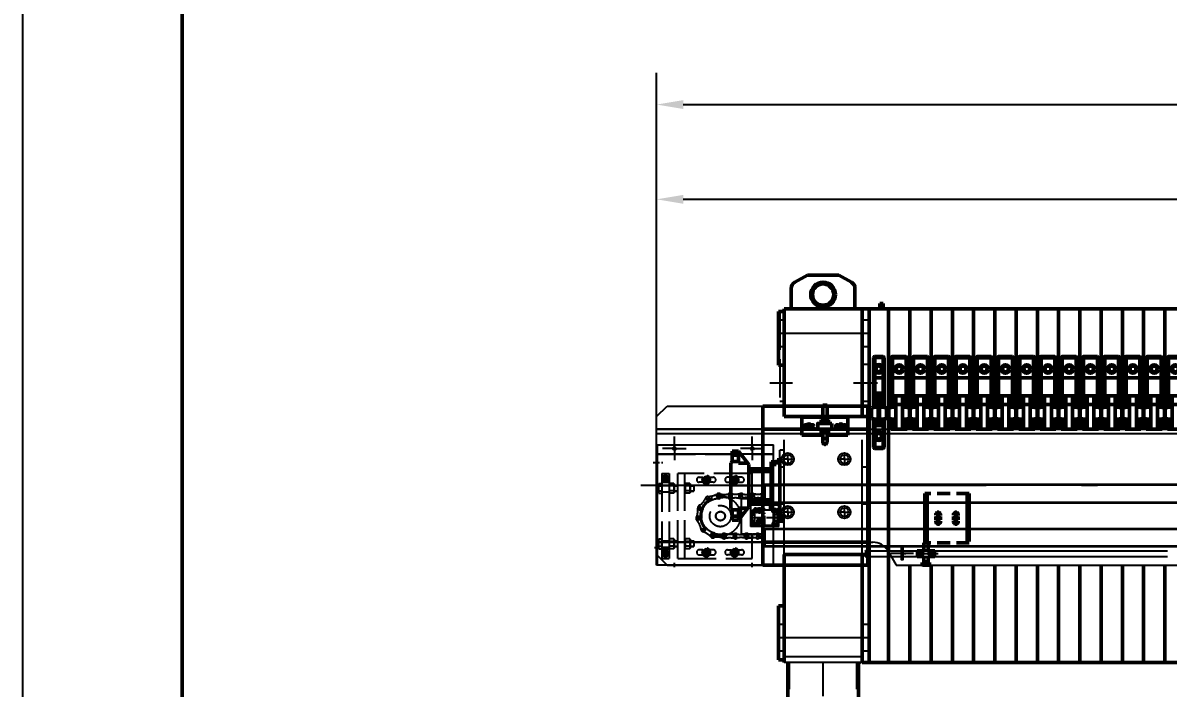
# Model space of a CAD drawing. Header units: millimetres. Extents: x -1204 to 13934, y -5982 to 4710.
# Drawn here: x -1204 to 2029, y 703 to 2582 of the extents above; entities that cross this region are included whole.
import ezdxf

# ---------------------------------------------------------------- set-up
doc = ezdxf.new("R2010")
doc.units = ezdxf.units.MM
doc.header["$LTSCALE"] = 18
for name, pattern in [('ACISOTGL', [3, 2, -1]), ('AM_ISO02W050', [7.5, 6, -1.5]), ('AM_ISO02W050x2', [3.75, 3, -0.75]), ('AM_ISO08W050', [13, 9.75, -1.5, 0.25, -1.5]), ('AM_ISO08W050x2', [7.625, 6, -0.75, 0.125, -0.75]), ('AM_ISO09W050', [8.5, 6, -0.75, 0.125, -0.75, 0.125, -0.75]), ('CENTER2', [11.25, 7.5, -1.5, 0.75, -1.5]), ('GEN4A', [16.25, 9.75, -1.5, 1, -1.5, 1, -1.5]), ('GEN7', [15, 10, -2.5, 0, -2.5]), ('GEN7A', [7.5, 5, -1.25, 0, -1.25]), ('HIDDEN', [9.525, 6.35, -3.175])]:
    doc.linetypes.add(name, pattern=pattern)
for name, color, linetype in [('0N', 7, 'Continuous'), ('3A', 6, 'GEN4A'), ('7', 4, 'GEN7'), ('7A', 4, 'GEN7A'), ('7AN', 4, 'GEN7A'), ('TILE1', 5, 'Continuous'), ('XY_THICK', 7, 'Continuous')]:
    doc.layers.add(name, color=color, linetype=linetype)
for name, color, linetype, lineweight in [('AM_0', 7, 'Continuous', 50), ('AM_0N', 7, 'Continuous', 50), ('AM_3', 6, 'AM_ISO02W050', 25), ('AM_3N', 6, 'AM_ISO02W050', 25), ('AM_4', 3, 'Continuous', 25), ('AM_4N', 3, 'Continuous', 25), ('AM_5', 3, 'Continuous', 25), ('AM_7', 4, 'AM_ISO08W050', 25)]:
    doc.layers.add(name, color=color, linetype=linetype, lineweight=lineweight)
doc.layers.add('AM_INV', color=253, linetype='Continuous', lineweight=0, plot=False)
doc.styles.get("Standard").update_dxf_attribs({"font": 'ISOCP.SHX', "bigfont": 'GBCBIG.SHX'})
doc.dimstyles.new('AM_GB$0', dxfattribs={"dimtxt": 3.5, "dimasz": 2.5, "dimexe": 3, "dimexo": 0, "dimgap": 1.5, "dimtad": 1, "dimdsep": 46, "dimtxsty": 'Standard', "dimcen": 0, "dimclrd": 256, "dimclre": 256, "dimclrt": 2, "dimadec": 0, "dimazin": 2, "dimtp": 0.1, "dimtm": 0.1, "dimtfac": 0.71, "dimtmove": 0, "dimatfit": 3, "dimfxl": 1, "dimlwd": -1, "dimlwe": -1, "dimarcsym": 1})

# ---------------------------------------------------------------- blocks, each defined once
blk = doc.blocks.new('A$C7ABE0875')
at = {"layer": 'AM_0'}
for p, q in [((2.3, 660), (2.3, 1000)), ((62.3, 1000), (2.3, 1000)), ((62.3, 1000), (62.3, 660)), ((9.8, 861.5), (9.8, 720.5)), ((12.8, 864.5), (51.8, 864.5)), ((12.8, 858.5), (12.8, 720.9)), ((15.8, 861.5), (48.8, 861.5)), ((51.8, 858.5), (51.8, 720.9)), ((54.8, 861.5), (54.8, 720.5)), ((15.8, 804.5), (48.8, 804.5)), ((12.8, 753.8), (51.8, 753.8)), ((14.8, 721.2), (14.8, 753.8)), ((19.8, 753.8), (19.8, 722)), ((22.8, 753.8), (22.8, 659.5)), ((41.8, 753.8), (41.8, 659.5)), ((44.8, 753.8), (44.8, 722)), ((49.8, 721.2), (49.8, 753.8)), ((3.3, 719.5), (22.8, 722.5)), ((3.3, 689.5), (3.3, 719.5)), ((22.8, 729.5), (41.8, 729.5)), ((61.3, 719.5), (41.8, 722.5)), ((61.3, 689.5), (61.3, 719.5)), ((3.3, 689.5), (22.8, 686.5)), ((9.8, 688.5), (9.8, 659.5)), ((12.8, 688.1), (12.8, 659.5)), ((14.8, 662.5), (14.8, 687.8)), ((19.8, 687), (19.8, 659.5)), ((61.3, 689.5), (41.8, 686.5)), ((44.8, 687), (44.8, 659.5)), ((49.8, 662.5), (49.8, 687.8)), ((51.8, 688.1), (51.8, 659.5)), ((54.8, 688.5), (54.8, 659.5)), ((54.8, 659.5), (9.8, 659.5)), ((2.3, 0), (2.3, 275)), ((62.3, 275), (62.3, 0)), ((62.3, 0), (2.3, 0))]:
    blk.add_line(p, q, dxfattribs=at)
for radius in [12, 8.25]:
    blk.add_circle((32.3, 829.5), radius, dxfattribs=at)
for centre, start, end in [((12.8, 861.5), 90, 180), ((15.8, 858.5), 90, 180), ((48.8, 858.5), 0, 90), ((51.8, 861.5), 0, 90), ((15.8, 801.5), 90, 180), ((48.8, 801.5), 0, 90), ((17.8, 662.5), 180, 270), ((46.8, 662.5), 270, 0)]:
    blk.add_arc(centre, 3, start, end, dxfattribs=at)
for p in [(12.8, 864.5), (20.3, 829.5)]:
    blk.add_point(p, dxfattribs=at)
blk = doc.blocks.new('A$C0727453F')
at = {"layer": 'AM_0'}
for p, q in [((37.8, 1015), (28.3, 1015)), ((28.3, 1015), (28.3, 1000)), ((37.8, 1000), (37.8, 1015)), ((68, 1000), (13, 1000)), ((13, 1000), (13, 0)), ((28.3, 1000), (37.8, 1000)), ((68, 1000), (68, 0)), ((25.3, 862), (25.3, 721)), ((28.3, 865), (52.3, 865)), ((28.3, 859), (28.3, 721.4)), ((31.3, 862), (49.3, 862)), ((52.3, 859), (52.3, 721.4)), ((55.3, 862), (55.3, 721)), ((31.3, 805), (49.3, 805)), ((28.3, 761.4), (52.3, 761.4)), ((30.3, 721.7), (30.3, 761.4)), ((35.3, 761.4), (35.3, 722.5)), ((38.3, 761.4), (38.3, 670)), ((42.3, 761.4), (42.3, 670)), ((45.3, 761.4), (45.3, 722.5)), ((50.3, 721.7), (50.3, 761.4)), ((18.8, 720), (38.3, 723)), ((18.8, 690), (18.8, 720)), ((38.3, 730), (42.3, 730)), ((61.8, 720), (42.3, 723)), ((61.8, 690), (61.8, 720)), ((18.8, 690), (38.3, 687)), ((25.3, 689), (25.3, 608)), ((28.3, 688.6), (28.3, 611)), ((30.3, 673), (30.3, 688.3)), ((35.3, 687.5), (35.3, 670)), ((61.8, 690), (42.3, 687)), ((45.3, 687.5), (45.3, 670)), ((50.3, 673), (50.3, 688.3)), ((52.3, 688.6), (52.3, 611)), ((55.3, 689), (55.3, 608)), ((47.3, 670), (33.3, 670)), ((28.3, 605), (52.3, 605)), ((31.3, 608), (49.3, 608)), ((68, 0), (13, 0))]:
    blk.add_line(p, q, dxfattribs=at)
for centre, radius in [((40.5, 830), 12), ((40.5, 830), 8.25), ((40.5, 640), 12), ((40.5, 640), 8.25)]:
    blk.add_circle(centre, radius, dxfattribs=at)
for centre, start, end in [((28.3, 862), 90, 180), ((31.3, 859), 90, 180), ((49.3, 859), 0, 90), ((52.3, 862), 0, 90), ((31.3, 802), 90, 180), ((49.3, 802), 0, 90), ((33.3, 673), 180, 270), ((47.3, 673), 270, 0), ((28.3, 608), 180, 270), ((31.3, 611), 180, 270), ((49.3, 611), 270, 0), ((52.3, 608), 270, 0)]:
    blk.add_arc(centre, 3, start, end, dxfattribs=at)
blk = doc.blocks.new('A$C2FFB3D3B')
at = {"layer": '0N'}
for p, q in [((2.3, 5.1), (4.4, 5.1)), ((2.3, 5.1), (2.3, 4.4)), ((2.3, 4.4), (4.4, 4.4)), ((4.4, 7.2), (4.4, 5.1)), ((5.1, 7.2), (4.4, 7.2)), ((4.4, 4.4), (4.4, 2.3)), ((5.1, 2.3), (4.4, 2.3)), ((5.1, 7.2), (5.1, 5.1)), ((5.1, 5.1), (7.2, 5.1)), ((5.1, 4.4), (5.1, 2.3)), ((5.1, 4.4), (7.2, 4.4)), ((7.2, 5.1), (7.2, 4.4))]:
    blk.add_line(p, q, dxfattribs=at)
blk.add_circle((4.7, 4.7), 4.75, dxfattribs=at)
at = {"layer": '7AN'}
for p, q in [((0, 4.7), (9.5, 4.7)), ((4.7, 0), (4.7, 9.5))]:
    blk.add_line(p, q, dxfattribs=at)
blk = doc.blocks.new('A$C582B6E73')
at = {"color": 0}
blk.add_circle((2.2, 2.2), 2.25, dxfattribs=at)
at = {"layer": '7A'}
for p, q in [((0, 2.2), (4.5, 2.2)), ((2.2, 4.5), (2.2, 0.3)), ((2.2, 4.5), (2.2, 0))]:
    blk.add_line(p, q, dxfattribs=at)
blk = doc.blocks.new('A$C749A6B06')
for p, q in [((15, 22), (15, 41)), ((84, 44), (18, 44)), ((23, 0), (23, 44)), ((23, 22), (23, 41)), ((79, 0), (79, 44)), ((87, 3), (87, 41)), ((15, 28), (6, 28)), ((15, 16), (6, 16)), ((23, 31), (15, 31)), ((15, 3), (15, 22)), ((23, 13), (15, 13)), ((87, 32), (79, 32)), ((87, 12), (79, 12)), ((84, 0), (18, 0))]:
    blk.add_line(p, q)
at = {"color": 3, "linetype": 'CENTER2', "ltscale": 0.2}
for p, q in [((51, 0), (51, 44)), ((87, 22), (0, 22)), ((87, 29.5), (79, 29.5)), ((87, 14.5), (79, 14.5))]:
    blk.add_line(p, q, dxfattribs=at)
for centre, radius, start, end in [((18, 41), 3, 90, 180), ((84, 41), 3, 0, 90), ((6, 22), 6, 90, 270), ((18, 3), 3, 180, 270), ((84, 3), 3, 270, 0)]:
    blk.add_arc(centre, radius, start, end)
at = {"layer": '7A'}
for p, q in [((16.3, 39.5), (20.8, 39.5)), ((85.7, 39.5), (81.3, 39.5))]:
    blk.add_line(p, q, dxfattribs=at)
at = {"color": 0}
blk.add_blockref('A$C582B6E73', (16.3, 37.2), dxfattribs=at)
at = {"yscale": 0.6299999999973807, "zscale": 0.63}
for p, xscale in [((30.5, 36.5), -0.6300000000046566), ((71.5, 36.5), 0.6300000000046566)]:
    blk.add_blockref('A$C2FFB3D3B', p, dxfattribs=dict(at, xscale=xscale))
at = {"color": 0, "xscale": -1}
blk.add_blockref('A$C582B6E73', (85.7, 37.2), dxfattribs=at)
at = {"color": 0, "xscale": -1, "rotation": 180}
blk.add_blockref('A$C582B6E73', (16.3, 6.8), dxfattribs=at)
at = {"yscale": 0.6299999999973807, "zscale": 0.63, "rotation": 180}
for p, xscale in [((30.5, 7.5), 0.6300000000046566), ((71.5, 7.5), -0.6300000000046566)]:
    blk.add_blockref('A$C2FFB3D3B', p, dxfattribs=dict(at, xscale=xscale))
at = {"color": 0, "rotation": 180}
blk.add_blockref('A$C582B6E73', (85.7, 6.8), dxfattribs=at)
blk = doc.blocks.new('A$C4FF31040')
for p, q in [((59, 115.1), (71, 115.1)), ((0, 81), (59, 81)), ((0, 31), (0, 81)), ((71, 81), (130, 81)), ((130, 81), (130, 31)), ((59, 31), (0, 31)), ((59, 21.1), (71, 21.1)), ((130, 31), (71, 31))]:
    blk.add_line(p, q)
at = {"color": 6, "linetype": 'AM_ISO09W050', "lineweight": 18}
blk.add_line((65, 0), (65.9, 0), dxfattribs=at)
blk.add_lwpolyline([(85, 64), (85, 48), (45, 48), (45, 64)], close=True)
for centre in [(10, 56), (20, 56), (30, 56), (100, 56), (110, 56), (120, 56)]:
    blk.add_circle(centre, 4.5)
blk.add_arc((65, 11.1), 6, 180, 0)
at = {"layer": 'AM_0'}
for p, q in [((59, 74.8), (59, 115.1)), ((71, 115.1), (71, 74.8)), ((59, 11.1), (59, 37.2)), ((71, 37.2), (71, 11.1))]:
    blk.add_line(p, q, dxfattribs=at)
at = {"layer": 'AM_0N'}
for p, q in [((54.6, 74), (56, 74.8)), ((54.6, 64.8), (54.6, 74)), ((54.6, 64.8), (56, 64)), ((56, 74.8), (74, 74.8)), ((59.8, 64.8), (59.8, 74)), ((70.2, 64.8), (70.2, 74)), ((75.4, 74), (74, 74.8)), ((75.4, 64.8), (74, 64)), ((75.4, 64.8), (75.4, 74)), ((13.5, 59.8), (20, 63.5)), ((13.5, 52.2), (13.5, 59.8)), ((20, 48.5), (13.5, 52.2)), ((20, 63.5), (26.5, 59.8)), ((26.5, 52.2), (20, 48.5)), ((26.5, 59.8), (26.5, 52.2)), ((54.6, 47.2), (56, 48)), ((54.6, 47.2), (54.6, 38)), ((54.6, 38), (56, 37.2)), ((56, 64), (74, 64)), ((56, 48), (74, 48)), ((56, 37.2), (74, 37.2)), ((59.8, 47.2), (59.8, 38)), ((70.2, 47.2), (70.2, 38)), ((75.4, 47.2), (74, 48)), ((75.4, 38), (74, 37.2)), ((75.4, 47.2), (75.4, 38)), ((110, 63.5), (103.5, 59.8)), ((103.5, 59.8), (103.5, 52.2)), ((103.5, 52.2), (110, 48.5)), ((116.5, 59.8), (110, 63.5)), ((110, 48.5), (116.5, 52.2)), ((116.5, 52.2), (116.5, 59.8))]:
    blk.add_line(p, q, dxfattribs=at)
for centre in [(20, 56), (110, 56)]:
    blk.add_circle(centre, 6.5, dxfattribs=at)
for centre, radius, start, end in [((57.2, 70.2), 4.6, 55.5615, 115.5615), ((57.2, 68.6), 4.6, 244.4385, 304.4385), ((65, 57.6), 17.2, 72.383, 107.617), ((65, 81.2), 17.2, 252.383, 287.617), ((72.8, 70.2), 4.6, 64.4385, 124.4385), ((72.8, 68.6), 4.6, 235.5615, 295.5615), ((57.2, 43.4), 4.6, 55.5615, 115.5615), ((57.2, 41.8), 4.6, 244.4385, 304.4385), ((65, 30.8), 17.2, 72.383, 107.617), ((65, 54.4), 17.2, 252.383, 287.617), ((72.8, 43.4), 4.6, 64.4385, 124.4385), ((72.8, 41.8), 4.6, 235.5615, 295.5615)]:
    blk.add_arc(centre, radius, start, end, dxfattribs=at)
at = {"layer": 'AM_4'}
for p, q in [((59.9, 115.1), (59.9, 74.8)), ((70.1, 115.1), (70.1, 74.8)), ((59.9, 37.2), (59.9, 21.1)), ((70.1, 37.2), (70.1, 21.1))]:
    blk.add_line(p, q, dxfattribs=at)
blk = doc.blocks.new('A$C6C3D7834')
at = {"layer": 'AM_3'}
for p, q in [((21.3, 249.3), (21.3, 9.3)), ((21.3, 249.3), (41.3, 249.3)), ((25.5, 235.3), (28.4, 230.3)), ((28.4, 230.3), (34.2, 230.3)), ((34.2, 230.3), (37.1, 235.3)), ((41.3, 249.3), (41.3, 9.3)), ((275.8, 249.3), (66.3, 249.3)), ((66.3, 9.3), (66.3, 249.3)), ((86.3, 9.3), (86.3, 249.3)), ((126.3, 238.8), (136.5, 238.8)), ((126.3, 238.8), (136.5, 238.8)), ((156, 238.8), (166.3, 238.8)), ((216.5, 238.8), (206.3, 238.8)), ((246.3, 238.8), (236.1, 238.8)), ((276.3, 179.3), (276.3, 249.3)), ((12.4, 221.5), (11.3, 219.7)), ((11.3, 195.7), (11.3, 219.7)), ((12.4, 193.8), (11.3, 195.7)), ((12.4, 221.5), (21.3, 221.5)), ((12.4, 214.6), (21.3, 214.6)), ((12.4, 200.7), (21.3, 200.7)), ((41.3, 223.8), (21.3, 223.8)), ((21.3, 221.5), (21.3, 215.7)), ((21.3, 215.8), (41.3, 215.8)), ((21.3, 199.7), (21.3, 193.8)), ((21.3, 197.8), (41.3, 197.8)), ((42.4, 221.5), (41.3, 219.7)), ((41.3, 219.7), (41.3, 195.7)), ((42.4, 193.8), (41.3, 195.7)), ((55, 221.5), (42.4, 221.5)), ((55, 214.6), (42.4, 214.6)), ((55, 200.7), (42.4, 200.7)), ((55, 221.5), (56.1, 219.7)), ((55, 193.8), (56.1, 195.7)), ((56.1, 219.7), (56.1, 195.7)), ((56.1, 215.7), (66.3, 215.7)), ((56.1, 214.4), (66.3, 214.4)), ((56.1, 200.9), (66.3, 200.9)), ((56.1, 199.7), (66.3, 199.7)), ((87.4, 221.5), (86.3, 219.7)), ((86.3, 219.7), (86.3, 195.7)), ((87.4, 193.8), (86.3, 195.7)), ((100, 221.5), (87.4, 221.5)), ((100, 214.6), (87.4, 214.6)), ((100, 200.7), (87.4, 200.7)), ((100, 221.5), (101.1, 219.7)), ((100, 193.8), (101.1, 195.7)), ((101.1, 219.7), (101.1, 195.7)), ((101.1, 215.7), (111.4, 215.7)), ((101.1, 214.4), (111.4, 214.4)), ((101.1, 200.9), (111.4, 200.9)), ((101.1, 199.7), (111.4, 199.7)), ((111.4, 215.7), (111.4, 199.7)), ((111.4, 214.4), (111.4, 215.7)), ((111.4, 214.4), (111.4, 200.9)), ((111.4, 199.7), (111.4, 200.9)), ((136.5, 224.8), (126.3, 224.8)), ((136.5, 224.8), (126.3, 224.8)), ((166.3, 224.8), (156, 224.8)), ((206.3, 224.8), (216.6, 224.8)), ((235.9, 224.8), (246.3, 224.8)), ((12.4, 193.8), (21.3, 193.8)), ((55, 193.8), (42.4, 193.8)), ((100, 193.8), (87.4, 193.8)), ((246.3, 179.3), (276.3, 179.3)), ((246.3, 79.3), (246.3, 179.3)), ((309.8, 179.3), (311.3, 179.3)), ((12.4, 64.9), (11.3, 63)), ((12.4, 64.9), (21.3, 64.9)), ((21.3, 64.9), (21.3, 59)), ((42.4, 64.9), (41.3, 63)), ((55, 64.9), (42.4, 64.9)), ((55, 64.9), (56.1, 63)), ((87.4, 64.9), (86.3, 63)), ((100, 64.9), (87.4, 64.9)), ((100, 64.9), (101.1, 63)), ((246.3, 79.3), (276.3, 79.3)), ((276.3, 9.3), (276.3, 79.3)), ((278, 79.3), (308, 79.3)), ((11.3, 39), (11.3, 63)), ((12.4, 37.1), (11.3, 39)), ((12.4, 57.9), (21.3, 57.9)), ((12.4, 44.1), (21.3, 44.1)), ((12.4, 37.1), (21.3, 37.1)), ((21.3, 59.2), (41.3, 59.2)), ((21.3, 43), (21.3, 59)), ((21.3, 43), (21.3, 37.1)), ((21.3, 41.2), (41.3, 41.2)), ((41.3, 34.8), (21.3, 34.8)), ((41.3, 63), (41.3, 39)), ((42.4, 37.1), (41.3, 39)), ((55, 57.9), (42.4, 57.9)), ((55, 44.1), (42.4, 44.1)), ((55, 37.1), (42.4, 37.1)), ((55, 37.1), (56.1, 39)), ((56.1, 63), (56.1, 39)), ((56.1, 59), (66.3, 59)), ((56.1, 57.8), (66.3, 57.8)), ((56.1, 44.2), (66.3, 44.2)), ((56.1, 43), (66.3, 43)), ((86.3, 63), (86.3, 39)), ((86.3, 43), (86.8, 43)), ((87.4, 37.1), (86.3, 39)), ((100, 57.9), (87.4, 57.9)), ((100, 44.1), (87.4, 44.1)), ((100, 37.1), (87.4, 37.1)), ((100, 37.1), (101.1, 39)), ((100.6, 43), (111.4, 43)), ((101.1, 63), (101.1, 39)), ((101.1, 59), (111.4, 59)), ((101.1, 57.8), (111.4, 57.8)), ((101.1, 44.2), (111.4, 44.2)), ((111.4, 59), (111.4, 43)), ((111.4, 57.8), (111.4, 59)), ((111.4, 57.8), (111.4, 44.2)), ((111.4, 43), (111.4, 44.2)), ((136.5, 33.8), (126.3, 33.8)), ((136.5, 33.8), (126.3, 33.8)), ((166.3, 33.8), (156, 33.8)), ((206.3, 33.8), (216.5, 33.8)), ((236, 33.8), (246.3, 33.8)), ((236, 33.8), (246.3, 33.8)), ((21.3, 9.3), (41.3, 9.3)), ((25.5, 23.3), (28.4, 28.3)), ((28.4, 18.3), (25.5, 23.3)), ((28.4, 28.3), (34.2, 28.3)), ((34.2, 18.3), (28.4, 18.3)), ((34.2, 28.3), (37.1, 23.3)), ((37.1, 23.3), (34.2, 18.3)), ((66.3, 9.3), (276.3, 9.3)), ((126.3, 19.8), (136.5, 19.8)), ((126.3, 19.8), (136.5, 19.8)), ((156, 19.8), (166.3, 19.8)), ((216.5, 19.8), (206.3, 19.8)), ((246.3, 19.8), (236, 19.8)), ((246.3, 19.8), (236, 19.8))]:
    blk.add_line(p, q, dxfattribs=at)
at = {"layer": 'AM_3', "extrusion": (0, 0, -1)}
for centre, radius in [((-31.3, 235.3), 9), ((-31.3, 235.3), 5.77), ((-31.3, 23.3), 9), ((-31.3, 23.3), 5.77)]:
    blk.add_circle(centre, radius, dxfattribs=at)
at = {"layer": 'AM_3'}
for centre, radius in [((31.3, 235.3), 6.5), ((186.3, 129.3), 56.5), ((186.3, 129.3), 30), ((186.3, 129.3), 13.1), ((186.3, 129.3), 12.5), ((31.3, 23.3), 6.5)]:
    blk.add_circle(centre, radius, dxfattribs=at)
for centre, radius, start, end in [((126.3, 231.8), 7, 90, 270), ((166.3, 231.8), 7, 270, 90), ((206.3, 231.8), 7, 90, 270), ((246.3, 231.8), 7, 270, 90), ((17.4, 218.1), 6.12, 154.4469, 214.4469), ((34.2, 207.7), 22.9, 162.3875, 197.6125), ((17.4, 197.3), 6.12, 145.5531, 205.5531), ((47.4, 218.1), 6.13, 154.4385, 214.4385), ((64.2, 207.7), 22.9, 162.383, 197.617), ((47.4, 197.3), 6.13, 145.5615, 205.5615), ((50, 218.1), 6.13, 325.5615, 25.5615), ((33.2, 207.7), 22.9, 342.383, 17.617), ((50, 197.3), 6.13, 334.4385, 34.4385), ((92.4, 218.1), 6.13, 154.4385, 214.4385), ((109.2, 207.7), 22.9, 162.383, 197.617), ((92.4, 197.3), 6.13, 145.5615, 205.5615), ((95, 218.1), 6.13, 325.5615, 25.5615), ((78.2, 207.7), 22.9, 342.383, 17.617), ((95, 197.3), 6.13, 334.4385, 34.4385), ((96.3, 203.2), 54, 303.8735, 334.2904), ((184.5, 126.7), 54, 123.8735, 154.2904), ((149.6, 237.5), 53, 271.1097, 301.5112), ((182.5, 125.3), 53, 91.1097, 121.5112), ((197.2, 244.3), 54, 254.7915, 285.2085), ((197.2, 127.5), 54, 74.7915, 105.2085), ((228.9, 244.3), 53, 254.7993, 285.2007), ((228.9, 127.4), 53, 74.7993, 105.2007), ((260.7, 244.3), 54, 254.7915, 285.2085), ((260.7, 127.5), 54, 74.7915, 105.2085), ((292.4, 244.3), 53, 254.7993, 257.8832), ((292.4, 244.3), 53, 254.7993, 285.2007), ((292.4, 127.4), 53, 74.7993, 105.2007), ((292.4, 127.4), 53, 102.1168, 105.2007), ((324.2, 244.3), 54, 254.7915, 256.2063), ((324.2, 127.5), 54, 103.7937, 105.2085), ((69.9, 145.7), 53, 336.4691, 6.8706), ((185.5, 128.8), 53, 156.4691, 186.8706), ((78.7, 83), 54, 9.092, 39.5089), ((185.2, 131.1), 54, 189.092, 219.5089), ((183.7, 132.8), 53, 221.6098, 252.0113), ((138.5, 92.6), 7.55, 160.6554, 252.0113), ((119.8, 35), 53, 41.6098, 72.0113), ((165, 75.2), 6.51, 70.6342, 281.0512), ((176.6, 15.8), 54, 70.6342, 101.0512), ((185.1, 132.3), 54, 250.6342, 281.0512), ((196.7, 72.9), 6.51, 250.6342, 101.0512), ((212.6, 131.3), 53, 254.7993, 285.2007), ((212.6, 14.5), 53, 74.7993, 105.2007), ((244.3, 131.3), 54, 254.7915, 285.2085), ((244.3, 14.5), 54, 74.7915, 105.2085), ((276.1, 131.3), 54, 254.7915, 285.2085), ((276.1, 14.5), 54, 74.7915, 105.2085), ((276.1, 131.3), 53, 254.7993, 275.6196), ((276.1, 14.5), 53, 84.3804, 105.2007), ((307.8, 131.3), 53, 254.7993, 273.7213), ((307.8, 14.5), 53, 86.2787, 105.2007), ((17.4, 61.4), 6.12, 154.4469, 214.4469), ((34.2, 51), 22.9, 162.3875, 197.6125), ((17.4, 40.6), 6.12, 145.5531, 205.5531), ((47.4, 61.4), 6.13, 154.4385, 214.4385), ((64.2, 51), 22.9, 162.383, 197.617), ((47.4, 40.6), 6.13, 145.5615, 205.5615), ((50, 61.4), 6.13, 325.5615, 25.5615), ((33.2, 51), 22.9, 342.383, 17.617), ((50, 40.6), 6.13, 334.4385, 34.4385), ((92.4, 61.4), 6.13, 154.4385, 214.4385), ((109.2, 51), 22.9, 162.383, 197.617), ((92.4, 40.6), 6.13, 145.5615, 205.5615), ((95, 61.4), 6.13, 325.5615, 25.5615), ((78.2, 51), 22.9, 342.383, 17.617), ((95, 40.6), 6.13, 334.4385, 34.4385), ((126.3, 26.8), 7, 90, 270), ((166.3, 26.8), 7, 270, 90), ((206.3, 26.8), 7, 90, 270), ((246.3, 26.8), 7, 270, 90)]:
    blk.add_arc(centre, radius, start, end, dxfattribs=at)
at = {"layer": 'AM_3N', "linetype": 'AM_ISO02W050x2'}
for p, q in [((28.4, 240.3), (25.5, 235.3)), ((34.2, 240.3), (28.4, 240.3)), ((37.1, 235.3), (34.2, 240.3)), ((137.2, 237), (146.2, 242.2)), ((137.2, 226.6), (137.2, 237)), ((146.2, 221.4), (137.2, 226.6)), ((146.2, 242.2), (155.2, 237)), ((155.2, 226.6), (146.2, 221.4)), ((155.2, 237), (155.2, 226.6)), ((155.2, 232.3), (155.4, 232.3)), ((155.2, 231.4), (155.4, 231.4)), ((217.3, 237), (226.3, 242.2)), ((217.3, 226.6), (217.3, 237)), ((226.3, 221.4), (217.3, 226.6)), ((226.3, 242.2), (235.3, 237)), ((235.3, 226.6), (226.3, 221.4)), ((235.3, 237), (235.3, 226.6)), ((137.3, 32), (146.3, 37.2)), ((146.3, 37.2), (155.3, 32)), ((217.3, 32), (226.3, 37.2)), ((226.3, 37.2), (235.3, 32)), ((137.3, 21.6), (137.3, 32)), ((146.3, 16.4), (137.3, 21.6)), ((155.3, 21.6), (146.3, 16.4)), ((155.3, 32), (155.3, 21.6)), ((217.3, 21.6), (217.3, 32)), ((226.3, 16.4), (217.3, 21.6)), ((235.3, 21.6), (226.3, 16.4)), ((235.3, 32), (235.3, 21.6))]:
    blk.add_line(p, q, dxfattribs=at)
at = {"layer": 'AM_3N', "linetype": 'AM_ISO02W050x2', "extrusion": (0, 0, -1)}
for centre, radius in [((-146.2, 231.8), 12), ((-146.2, 231.8), 9), ((-226.3, 231.8), 12), ((-226.3, 231.8), 9), ((-146.3, 26.8), 12), ((-146.3, 26.8), 9), ((-226.3, 26.8), 12), ((-226.3, 26.8), 9)]:
    blk.add_circle(centre, radius, dxfattribs=at)
at = {"layer": 'AM_3N'}
for centre in [(150.8, 176.9), (150.8, 176.9), (181.3, 185.9), (181.3, 185.9), (213, 185.9), (244.8, 185.9), (276.5, 185.9), (308.3, 185.9), (130, 152.9), (130, 152.9), (130, 152.9), (130, 152.9), (125.4, 121.5), (125.4, 121.5), (125.4, 121.5), (125.4, 121.5), (138.5, 92.6), (138.5, 92.6), (138.5, 92.6), (138.5, 92.6), (138.5, 92.6), (138.5, 92.6), (138.5, 92.6), (138.5, 92.6), (165, 75.2), (165, 75.2), (165, 75.2), (165, 75.2), (165, 75.2), (165, 75.2), (165, 75.2), (165, 75.2), (196.7, 72.9), (196.7, 72.9), (196.7, 72.9), (196.7, 72.9), (196.7, 72.9), (196.7, 72.9), (196.7, 72.9), (196.7, 72.9), (228.5, 72.9), (260.2, 72.9), (260.2, 72.9), (292, 72.9)]:
    blk.add_circle(centre, 2.56, dxfattribs=at)
at = {"layer": 'AM_3N', "linetype": 'AM_ISO02W050x2', "extrusion": (0, 0, -1)}
for centre, start, end in [((-146.2, 231.8), 348.0313, 11.9687), ((-146.2, 231.8), 48.0313, 71.9687), ((-146.2, 231.8), 108.0313, 131.9687), ((-146.2, 231.8), 168.0313, 177.1028), ((-146.2, 231.8), 182.8972, 191.9687), ((-226.3, 231.8), 48.0313, 71.9687), ((-146.2, 231.8), 288.0313, 311.9687), ((-146.2, 231.8), 228.0313, 251.9687), ((-146.3, 26.8), 48.0313, 71.9687), ((-226.3, 26.8), 48.0313, 71.9687)]:
    blk.add_arc(centre, 9.2, start, end, dxfattribs=at)
at = {"layer": 'AM_3N'}
for centre, radius, start, end in [((150.8, 176.9), 7.55, 91.1097, 182.727), ((150.8, 176.9), 6.51, 91.102, 154.2904), ((150.8, 176.9), 6.51, 303.8735, 154.2904), ((150.8, 176.9), 7.55, 275.4369, 301.5112), ((181.3, 185.9), 6.51, 74.7915, 285.2085), ((181.3, 185.9), 7.55, 91.1097, 121.5112), ((181.3, 185.9), 6.51, 271.102, 121.5189), ((181.3, 185.9), 7.54, 46.3549, 105.2007), ((181.3, 185.9), 7.54, 271.1097, 313.6451), ((181.3, 185.9), 7.54, 271.1097, 301.5112), ((213, 185.9), 7.54, 74.7993, 133.6451), ((213, 185.9), 7.54, 226.3549, 285.2007), ((213, 185.9), 6.51, 254.7915, 105.2085), ((244.8, 185.9), 6.51, 74.7915, 285.2085), ((244.8, 185.9), 7.54, 46.3549, 105.2007), ((244.8, 185.9), 7.54, 254.7993, 313.6451), ((276.5, 185.9), 7.54, 74.7993, 133.6451), ((276.5, 185.9), 7.54, 226.3549, 285.2007), ((276.5, 185.9), 6.51, 43.1901, 105.2085), ((276.5, 185.9), 6.51, 254.7915, 105.2085), ((276.5, 185.9), 6.51, 254.7915, 316.8099), ((308.3, 185.9), 6.51, 74.7915, 285.2085), ((308.3, 185.9), 7.54, 66.5709, 105.2007), ((308.3, 185.9), 7.54, 254.7993, 293.4291), ((130, 152.9), 7.54, 156.4691, 186.8706), ((130, 152.9), 7.54, 111.7143, 170.5601), ((130, 152.9), 7.55, 107.5707, 166.4165), ((130, 152.9), 7.54, 95.4369, 154.2827), ((130, 152.9), 6.51, 123.8735, 334.2904), ((130, 152.9), 6.52, 123.8735, 137.9799), ((130, 152.9), 6.52, 287.563, 336.4614), ((130, 152.9), 7.55, 336.4691, 2.727), ((125.4, 121.5), 7.54, 156.4691, 247.9455), ((125.4, 121.5), 6.52, 9.092, 219.5089), ((125.4, 121.5), 6.52, 156.4614, 219.5089), ((125.4, 121.5), 6.52, 9.092, 154.1068), ((125.4, 121.5), 7.54, 340.6554, 6.8706), ((138.5, 92.6), 7.54, 41.6098, 67.9455), ((138.5, 92.6), 6.52, 189.092, 350.6105), ((138.5, 92.6), 6.52, 336.5041, 39.5089), ((165, 75.2), 7.54, 221.6098, 309.4878), ((165, 75.2), 7.55, 42.1976, 72.0113), ((165, 75.2), 7.55, 70.642, 72.0113), ((196.7, 72.9), 7.54, 222.1976, 285.2007), ((196.7, 72.9), 7.55, 74.7993, 129.4878), ((228.5, 72.9), 6.51, 74.7915, 285.2085), ((228.5, 72.9), 7.54, 46.3549, 105.2007), ((228.5, 72.9), 7.54, 254.7993, 313.6451), ((260.2, 72.9), 6.51, 74.7915, 285.2085), ((260.2, 72.9), 7.54, 74.7993, 133.6451), ((260.2, 72.9), 7.54, 226.3549, 285.2007), ((260.2, 72.9), 7.54, 46.3549, 105.2007), ((260.2, 72.9), 7.54, 254.7993, 313.6451), ((260.2, 72.9), 6.51, 254.7915, 105.2085), ((292, 72.9), 7.54, 74.7993, 133.6451), ((292, 72.9), 7.54, 226.3549, 285.2007), ((292, 72.9), 6.51, 254.7915, 105.2085)]:
    blk.add_arc(centre, radius, start, end, dxfattribs=at)
blk = doc.blocks.new('A1')
blk.add_lwpolyline([(35, 13), (35, 587), (841, 587), (841, 13)], close=True)
at = {"layer": 'TILE1'}
blk.add_line((10, 3), (10, 597), dxfattribs=at)
blk = doc.blocks.new('*D106')
at = {"layer": 'AM_5', "transparency": 16777216}
for p, q in [((585.2, 1469.7), (585.2, 2173.7)), ((6343.2, 1433.2), (6343.2, 2173.7)), ((660.2, 2083.7), (6268.2, 2083.7))]:
    blk.add_line(p, q, dxfattribs=at)
for points in [[(660.2, 2096.2), (660.2, 2071.2), (585.2, 2083.7)], [(6268.2, 2096.2), (6268.2, 2071.2), (6343.2, 2083.7)]]:
    blk.add_solid(points, dxfattribs=at)
at = {"layer": 'Defpoints', "color": 0, "transparency": 16777216}
for p in [(6343.2, 2083.7), (585.2, 1469.7), (6343.2, 1433.2)]:
    blk.add_point(p, dxfattribs=at)
at = {"layer": 'AM_5', "color": 2, "transparency": 16777216, "insert": (3127.9, 2181.2), "char_height": 105, "attachment_point": 5}
blk.add_mtext('5758', dxfattribs=at)
blk = doc.blocks.new('*D107')
at = {"layer": 'AM_5', "transparency": 16777216}
for p, q in [((585.2, 1469.7), (585.2, 2441.4)), ((7685.2, 1414.7), (7685.2, 2441.4)), ((660.2, 2351.4), (7610.2, 2351.4))]:
    blk.add_line(p, q, dxfattribs=at)
for points in [[(660.2, 2363.9), (660.2, 2338.9), (585.2, 2351.4)], [(7610.2, 2363.9), (7610.2, 2338.9), (7685.2, 2351.4)]]:
    blk.add_solid(points, dxfattribs=at)
at = {"layer": 'Defpoints', "color": 0, "transparency": 16777216}
for p in [(7685.2, 2351.4), (585.2, 1469.7), (7685.2, 1414.7)]:
    blk.add_point(p, dxfattribs=at)
at = {"layer": 'AM_5', "color": 2, "transparency": 16777216, "insert": (3770.9, 2454.1), "char_height": 105, "attachment_point": 5}
blk.add_mtext('(7100)', dxfattribs=at)
blk = doc.blocks.new('A$C745A5E8B4Z0LFX2')
for p, q in [((301.5, 345.4), (-26.5, 345.4)), ((-26.5, 15.4), (-26.5, 345.4)), ((301.5, 5.4), (301.5, 345.4)), ((301.5, 320.4), (-26.5, 320.4)), ((303.5, 320.4), (-26.5, 320.4)), ((-26.5, 5.4), (-26.5, 320.4)), ((303.5, 5.4), (303.5, 320.4)), ((-26.5, 5.4), (303.5, 5.4))]:
    blk.add_line(p, q)
at = {"layer": 'AM_3'}
for p, q in [((301.5, 318.9), (-26.5, 318.9)), ((301.5, 6.9), (-26.5, 6.9)), ((28.5, 5.4), (28.5, 6.9)), ((38.5, 5.4), (38.5, 6.9)), ((248.5, 5.4), (248.5, 6.9)), ((258.5, 5.4), (258.5, 6.9))]:
    blk.add_line(p, q, dxfattribs=at)
at = {"layer": 'AM_7', "linetype": 'AM_ISO08W050x2'}
for p, q in [((33.5, 335.4), (33.5, 368.9)), ((253.5, 335.4), (253.5, 368.9)), ((33.5, 335.4), (0, 335.4)), ((33.5, 335.4), (67, 335.4)), ((33.5, 335.4), (33.5, 301.9)), ((253.5, 335.4), (220, 335.4)), ((253.5, 335.4), (287, 335.4)), ((253.5, 335.4), (253.5, 301.9))]:
    blk.add_line(p, q, dxfattribs=at)
at = {"layer": 'AM_7', "ltscale": 0.1}
for p, q in [((313.3, 295.4), (286, 295.4)), ((310, 55.4), (295.8, 55.4)), ((33.5, 0), (33.5, 12.3)), ((253.5, 0), (253.5, 12.3))]:
    blk.add_line(p, q, dxfattribs=at)
at = {"layer": 'AM_INV'}
for centre in [(33.5, 335.4), (253.5, 335.4)]:
    blk.add_circle(centre, 3.5, dxfattribs=at)
blk = doc.blocks.new('A$C2C946D4C')
for p, q in [((30.9, 178.1), (24.9, 178.1)), ((24.9, 178.1), (24.9, 105.1)), ((30.9, 178.1), (30.9, 105.1)), ((149.9, 178.1), (143.9, 178.1)), ((143.9, 178.1), (143.9, 105.1)), ((149.9, 105.1), (149.9, 178.1)), ((30.9, 105.1), (24.9, 105.1)), ((149.9, 105.1), (143.9, 105.1))]:
    blk.add_line(p, q)
at = {"color": 4, "linetype": 'AM_ISO08W050'}
for p, q in [((50.9, 135.1), (73.5, 135.1)), ((100.9, 135.1), (123.5, 135.1))]:
    blk.add_line(p, q, dxfattribs=at)
at = {"lineweight": 35}
for p, q in [((2.9, 45.1), (52.9, 45.1)), ((2.9, 25.1), (2.9, 45.1)), ((52.9, 45.1), (52.9, 25.1)), ((52.9, 25.1), (2.9, 25.1))]:
    blk.add_line(p, q, dxfattribs=at)
for centre, radius in [((12.9, 35.1), 7.5), ((12.9, 35.1), 4.5), ((42.9, 35.1), 7.5), ((42.9, 35.1), 4.5)]:
    blk.add_circle(centre, radius, dxfattribs=at)
for centre, start, end in [((62.4, 145.1), 0, 180), ((112.4, 145.1), 0, 180), ((62.4, 125.1), 180, 0), ((112.4, 125.1), 180, 0)]:
    blk.add_arc(centre, 6.5, start, end)
at = {"layer": 'AM_0', "color": 6, "linetype": 'ACISOTGL'}
for p, q in [((149.9, 205.1), (24.9, 205.1)), ((24.9, 205.1), (24.9, 178.1)), ((30.9, 178.1), (30.9, 205.1)), ((143.9, 205.1), (143.9, 178.1)), ((149.9, 178.1), (149.9, 205.1)), ((24.9, 65.1), (24.9, 105.1)), ((30.9, 105.1), (30.9, 65.1)), ((143.9, 105.1), (143.9, 65.1)), ((149.9, 105.1), (149.9, 65.1)), ((149.9, 65.1), (24.9, 65.1))]:
    blk.add_line(p, q, dxfattribs=at)
at = {"layer": 'AM_0', "color": 6, "linetype": 'AM_ISO02W050'}
for p, q in [((21.9, 65.1), (33.9, 65.1)), ((21.9, 55.1), (21.9, 65.1)), ((33.9, 55.1), (33.9, 65.1))]:
    blk.add_line(p, q, dxfattribs=at)
at = {"layer": 'AM_0'}
for p, q in [((21.9, 45.1), (21.9, 55.1)), ((33.9, 45.1), (33.9, 55.1))]:
    blk.add_line(p, q, dxfattribs=at)
at = {"layer": 'AM_0N'}
for p, q in [((21.9, 10.1), (17.5, 10.1)), ((17.5, 3.4), (17.5, 10.1)), ((17.5, 3.4), (18.9, 2.6)), ((18.9, 2.6), (36.9, 2.6)), ((21.9, 11.8), (21.9, 25.1)), ((33.9, 11.8), (21.9, 11.8)), ((21.9, 11.8), (21.9, 10.1)), ((33.9, 10.1), (21.9, 10.1)), ((21.9, 10.1), (33.9, 10.1)), ((22.7, 3.4), (22.7, 10.1)), ((33.1, 3.4), (33.1, 10.1)), ((33.9, 10.1), (33.9, 25.1)), ((33.9, 11.8), (33.9, 10.1)), ((38.3, 10.1), (33.9, 10.1)), ((38.3, 3.4), (36.9, 2.6)), ((38.3, 3.4), (38.3, 10.1))]:
    blk.add_line(p, q, dxfattribs=at)
for centre, radius, start, end in [((20.1, 7.2), 4.59, 244.4469, 304.4469), ((27.9, 19.7), 17.2, 252.3875, 287.6125), ((35.7, 7.2), 4.59, 235.5531, 295.5531)]:
    blk.add_arc(centre, radius, start, end, dxfattribs=at)
at = {"layer": 'AM_4N'}
for p, q in [((22.9, 11.8), (21.9, 10.1)), ((22.9, 11.8), (22.9, 25.1)), ((32.8, 10.1), (32.8, 25.1)), ((32.8, 11.8), (33.9, 10.1))]:
    blk.add_line(p, q, dxfattribs=at)
at = {"layer": 'AM_7', "linetype": 'AM_ISO08W050x2'}
for p, q in [((62.4, 145.1), (50.9, 145.1)), ((62.4, 145.1), (62.4, 156.5)), ((62.4, 145.1), (73.8, 145.1)), ((62.4, 145.1), (62.4, 133.6)), ((62.4, 125.1), (62.4, 136.2)), ((112.4, 145.1), (100.9, 145.1)), ((112.4, 145.1), (112.4, 156.5)), ((112.4, 145.1), (123.8, 145.1)), ((112.4, 145.1), (112.4, 133.6)), ((112.4, 125.1), (112.4, 136.2)), ((62.4, 125.1), (51.2, 125.1)), ((62.4, 125.1), (73.5, 125.1)), ((62.4, 125.1), (62.4, 113.9)), ((112.4, 125.1), (101.2, 125.1)), ((112.4, 125.1), (123.5, 125.1)), ((112.4, 125.1), (112.4, 113.9))]:
    blk.add_line(p, q, dxfattribs=at)
blk = doc.blocks.new('A$C5D8F3E8E')
at = {"layer": 'AM_7', "linetype": 'AM_ISO08W050x2'}
blk.add_line((0, 5), (15, 5), dxfattribs=at)
blk = doc.blocks.new('A$C58D35E01')
blk.add_lwpolyline([(0, 34), (36, 34), (36, 30), (0, 30)], close=True)
at = {"layer": 'AM_7', "linetype": 'AM_ISO08W050x2'}
blk.add_line((18, 64), (18, 0), dxfattribs=at)
blk = doc.blocks.new('A$C35225E05')
for p, q in [((12.9, 195), (12.9, 165)), ((30.9, 195), (12.9, 195)), ((30.9, 195), (59.9, 157.5)), ((30.9, 195), (30.9, 161)), ((9.9, 162), (12.9, 165)), ((9.9, 162), (9.9, 97.5)), ((12.9, 184), (30.9, 184)), ((12.9, 166), (30.9, 166)), ((122.9, 30), (122.9, 164.5)), ((122.9, 164.5), (139.9, 164.5)), ((137.9, 157), (137.9, 164.5)), ((139.9, 170), (147.9, 170)), ((139.9, 164.5), (139.9, 170)), ((147.9, 25), (147.9, 170)), ((57.2, 161), (30.9, 161)), ((59.9, 157.5), (59.9, 37.5)), ((99.9, 145), (59.9, 145)), ((122.9, 145), (59.9, 145)), ((59.9, 137.5), (122.9, 137.5)), ((122.9, 157), (137.9, 157)), ((9.9, 33), (9.9, 97.5)), ((9.9, 33), (12.9, 30)), ((30.9, 0), (59.9, 37.5)), ((30.9, 0), (30.9, 34)), ((57.2, 34), (30.9, 34)), ((59.9, 57.5), (122.9, 57.5)), ((99.9, 50), (59.9, 50)), ((122.9, 50), (59.9, 50)), ((12.9, 0), (12.9, 30)), ((12.9, 29), (30.9, 29)), ((12.9, 11), (30.9, 11)), ((122.9, 30), (136.9, 30)), ((139.9, 25), (139.9, 27)), ((139.9, 25), (147.9, 25)), ((30.9, 0), (12.9, 0))]:
    blk.add_line(p, q)
at = {"color": 0, "linetype": 'Continuous'}
for p, q in [((30.9, 186.2), (30.9, 163.8)), ((30.9, 8.8), (30.9, 31.2))]:
    blk.add_line(p, q, dxfattribs=at)
blk.add_arc((136.9, 27), 3, 0, 90)
at = {"layer": '3A'}
for p, q in [((122.9, 145), (99.9, 145)), ((122.9, 50), (99.9, 50))]:
    blk.add_line(p, q, dxfattribs=at)
at = {"layer": 'AM_4'}
for p, q in [((122.9, 143), (59.9, 143)), ((122.9, 52), (59.9, 52))]:
    blk.add_line(p, q, dxfattribs=at)
at = {"layer": 'AM_7'}
blk.add_line((9.9, 97.5), (147.9, 97.5), dxfattribs=at)
blk = doc.blocks.new('A$C37547E26')
at = {"layer": 'AM_3'}
for p, q in [((-90, 0), (90, 0)), ((-90, -68), (-90, 0)), ((90, 0), (90, -68)), ((-77.4, -16.5), (-82.1, -63.3)), ((66.9, -7), (-66.9, -7)), ((82.1, -63.3), (77.4, -16.5)), ((-87.3, -68), (-90, -68)), ((90, -68), (87.3, -68))]:
    blk.add_line(p, q, dxfattribs=at)
at = {"layer": 'AM_3', "ltscale": 5}
blk.add_line((-80, 0), (80, 0), dxfattribs=at)
at = {"layer": 'AM_3'}
for centre, radius, start, end in [((-66.9, -17.5), 10.5, 90, 174.2894), ((66.9, -17.5), 10.5, 5.7106, 90), ((-87.3, -62.8), 5.2, 270, 354.2894), ((87.3, -62.8), 5.2, 185.7106, 270)]:
    blk.add_arc(centre, radius, start, end, dxfattribs=at)
blk = doc.blocks.new('A$C054D7190')
for p, q in [((125.5, 1606.7), (90, 1586.2)), ((170, 1606.7), (125.5, 1606.7)), ((170, 1606.7), (214.5, 1606.7)), ((250, 1586.2), (214.5, 1606.7)), ((80, 1511.7), (80, 1568.9)), ((260, 1511.7), (260, 1568.9)), ((44, 1503.7), (44, 1351.7)), ((60, 1503.7), (44, 1503.7)), ((300, 1511.7), (60, 1511.7)), ((60, 1511.7), (60, 1236.7)), ((260, 1511.7), (80, 1511.7)), ((280, 1236.7), (280, 1511.7)), ((300, 1011.7), (300, 1511.7)), ((44, 1351.7), (60, 1351.7)), ((60, 1351.7), (50, 1351.7)), ((60, 1236.7), (60, 1342.3)), ((296, 1236.7), (0, 1236.7)), ((0, 1236.7), (0, 786.7)), ((60, 1236.7), (60, 1206.7)), ((280, 1236.7), (280, 1206.7)), ((296, 851.7), (296, 1236.7)), ((60, 1206.7), (132.8, 1206.7)), ((132.8, 1206.7), (137.2, 1206.7)), ((137.2, 1206.7), (296, 1206.7)), ((296, 1171.7), (0, 1171.7)), ((300, 511.7), (300, 1011.7)), ((296, 851.7), (0, 851.7)), ((296, 786.7), (296, 851.7)), ((60, 816.7), (296, 816.7)), ((60, 816.7), (60, 786.7)), ((280, 511.7), (280, 816.7)), ((0, 786.7), (280, 786.7)), ((60, 511.7), (60, 786.7)), ((280, 786.7), (300, 786.7)), ((44, 671.7), (60, 671.7)), ((44, 519.7), (44, 671.7)), ((60, 671.7), (50, 671.7)), ((60, 519.7), (44, 519.7)), ((70, 31.7), (70, 511.7)), ((270, 31.7), (270, 511.7)), ((280, 511.7), (300, 511.7)), ((290, 31.7), (50, 31.7)), ((290, 11.7), (50, 11.7)), ((290, 31.7), (290, 11.7))]:
    blk.add_line(p, q)
at = {"color": 3, "linetype": 'HIDDEN'}
blk.add_line((60, 911.7), (48, 911.7), dxfattribs=at)
for radius in [35, 30]:
    blk.add_circle((170, 1551.5), radius)
for centre, start, end in [((100, 1568.9), 119.9667, 180), ((240, 1568.9), 0, 60.0333)]:
    blk.add_arc(centre, 20, start, end)
for points in [[(60, 1503.7), (60, 1511.7), (50, 1503.7)], [(60, 1351.7), (60, 1343.7), (50, 1351.7)], [(60, 671.7), (60, 679.7), (50, 671.7)], [(60, 519.7), (60, 511.7), (50, 519.7)], [(70, 31.7), (60, 31.7), (70, 41.7)], [(270, 31.7), (270, 41.7), (280, 31.7)]]:
    blk.add_solid(points)
blk.add_solid([(60, 911.7), (50, 911.7), (60, 901.7)], dxfattribs=at)
at = {"layer": '7A', "ltscale": 3}
for p, q in [((300, 1441.7), (44, 1441.7)), ((300, 1011.7), (0, 1011.7)), ((170, 11.7), (170, 511.7)), ((150, 37.6), (150, 0))]:
    blk.add_line(p, q, dxfattribs=at)
at = {"layer": '7A', "ltscale": 7}
for p, q in [((84, 1301.7), (20, 1301.7)), ((300, 581.7), (44, 581.7))]:
    blk.add_line(p, q, dxfattribs=at)
at = {"layer": 'AM_0', "ltscale": 7}
for points in [[(280, 1236.7), (284, 1236.7), (280, 1232.7)], [(280, 1206.7), (280, 1210.7), (284, 1206.7)], [(280, 816.7), (284, 816.7), (280, 812.7)], [(280, 786.7), (280, 790.7), (284, 786.7)]]:
    blk.add_solid(points, dxfattribs=at)
at = {"layer": 'AM_3'}
blk.add_line((48, 1503.7), (48, 1236.7), dxfattribs=at)
at = {"layer": 'AM_3', "ltscale": 7}
for p, q in [((60, 1479.2), (48, 1479.2)), ((300, 1479.2), (280, 1479.2)), ((60, 1404.2), (48, 1404.2)), ((60, 1404.2), (48, 1404.2)), ((300, 1404.2), (280, 1404.2)), ((60, 1354.2), (48, 1354.2)), ((60, 1354.2), (48, 1354.2)), ((300, 1354.2), (280, 1354.2)), ((60, 1249.2), (48, 1249.2)), ((300, 1249.2), (280, 1249.2)), ((60, 1111.7), (48, 1111.7)), ((60, 1064.2), (48, 1064.2)), ((300, 1064.2), (280, 1064.2)), ((60, 959.2), (48, 959.2)), ((300, 959.2), (280, 959.2)), ((60, 619.2), (44, 619.2)), ((300, 619.2), (280, 619.2)), ((60, 544.2), (44, 544.2)), ((300, 544.2), (280, 544.2)), ((95, 101.7), (95, 31.7)), ((235, 111.7), (105, 111.7)), ((245, 101.7), (245, 31.7)), ((138, 31.7), (138, 11.7)), ((162, 31.7), (162, 11.7))]:
    blk.add_line(p, q, dxfattribs=at)
at = {"layer": 'AM_3', "ltscale": 3}
for p, q in [((60, 816.7), (60, 1206.7)), ((280, 816.7), (280, 1206.7)), ((48, 911.7), (48, 1111.7)), ((280, 527.7), (60, 527.7)), ((280, 511.7), (60, 511.7)), ((75, 31.7), (75, 511.7)), ((265, 31.7), (265, 511.7))]:
    blk.add_line(p, q, dxfattribs=at)
at = {"layer": 'AM_3', "ltscale": 7}
for centre, start, end in [((105, 101.7), 90, 180), ((235, 101.7), 0, 90)]:
    blk.add_arc(centre, 10, start, end, dxfattribs=at)
at = {"layer": 'AM_7', "linetype": 'AM_ISO08W050x2', "ltscale": 7}
blk.add_line((324, 1301.7), (256, 1301.7), dxfattribs=at)
at = {"layer": 'Defpoints', "color": 0, "linetype": 'ByBlock'}
for p in [(159, 11.7), (181, 11.7)]:
    blk.add_point(p, dxfattribs=at)
at = {"layer": 'XY_THICK'}
blk.add_line((50, 11.7), (50, 31.7), dxfattribs=at)
blk.add_solid([(270, 511.7), (280, 511.7), (270, 501.7)], dxfattribs=at)
at = {"ltscale": 7, "extrusion": (0, 0, -1), "zscale": -1}
blk.add_blockref('A$C37547E26', (-170, 251.7), dxfattribs=at)

msp = doc.modelspace()

# ---------------------------------------------------------------- linework, layer by layer
for p, q in [((585.2, 1469.7), (615.2, 1499.7)), ((585.2, 1469.7), (615.2, 1499.7)), ((615.2, 1499.7), (885.2, 1499.7)), ((615.2, 1499.7), (885.2, 1499.7)), ((885.2, 1499.7), (885.2, 1434.7)), ((885.2, 1499.7), (885.2, 1434.7)), ((585.2, 1434.7), (585.2, 1469.7)), ((585.2, 1434.7), (585.2, 1469.7)), ((585.2, 1274.7), (585.2, 1434.7)), ((585.2, 1434.7), (6150.2, 1434.7)), ((885.2, 1434.7), (585.2, 1434.7)), ((585.2, 1274.7), (585.2, 1434.7)), ((885.2, 1434.7), (5850.2, 1434.7)), ((6150.2, 1420.8), (585.2, 1420.8)), ((585.2, 1114.7), (585.2, 1286.2)), ((585.2, 1114.7), (585.2, 1286.2)), ((585.2, 1274.7), (585.2, 1114.7)), ((585.2, 1274.7), (585.2, 1114.7)), ((930.2, 1219.7), (850.2, 1219.7)), ((850.2, 1219.7), (850.2, 1159.7)), ((865.2, 1211.2), (885.2, 1211.2)), ((905.2, 1206.7), (905.2, 1219.7)), ((930.2, 1190.7), (930.2, 1219.7)), ((865.2, 1168.2), (870, 1168.2)), ((930.2, 1159.7), (930.2, 1178.7)), ((930.2, 1159.7), (850.2, 1159.7)), ((905.2, 1159.7), (905.2, 1162.7)), ((1170.2, 1114.7), (585.2, 1114.7)), ((585.2, 1114.7), (1175.2, 1114.7)), ((585.2, 1114.7), (1195.2, 1114.7)), ((885.2, 1114.7), (585.2, 1114.7)), ((585.2, 1114.7), (585.2, 1079.7)), ((585.2, 1114.7), (585.2, 1079.7)), ((885.2, 1049.7), (885.2, 1114.7)), ((885.2, 1049.7), (885.2, 1114.7)), ((885.2, 1114.7), (1195.2, 1114.7)), ((585.2, 1079.7), (615.2, 1049.7)), ((585.2, 1079.7), (615.2, 1049.7)), ((1175.2, 1091.7), (1183.2, 1091.7)), ((1175.2, 1090.7), (1175.2, 1091.7)), ((1175.2, 1090.7), (1175.2, 1082.7)), ((1175.2, 1073.7), (1175.2, 1082.7)), ((1175.2, 1073.7), (1183.2, 1073.7)), ((1183.2, 1091.7), (1183.2, 1082.7)), ((1183.2, 1090.7), (1276.2, 1090.7)), ((1183.2, 1073.7), (1183.2, 1082.7)), ((1183.2, 1074.7), (1276.2, 1074.7)), ((1238.5, 1089.7), (1261.6, 1049.7)), ((1238.5, 1089.7), (1261.6, 1049.7)), ((1280.2, 1090.7), (2027.4, 1090.7)), ((1280.2, 1074.7), (2027.4, 1074.7)), ((615.2, 1049.7), (885.2, 1049.7)), ((615.2, 1049.7), (885.2, 1049.7)), ((1261.6, 1049.7), (5473.8, 1049.7)), ((1261.6, 1049.7), (5473.8, 1049.7))]:
    msp.add_line(p, q)
at = {"lineweight": 35}
for p, q in [((890.2, 1225.7), (890.2, 1277.7)), ((890.2, 1277.7), (5475.2, 1277.7)), ((5475.2, 1225.7), (890.2, 1225.7)), ((890.2, 1102.7), (890.2, 1152.7)), ((890.2, 1152.7), (5475.2, 1152.7)), ((5475.2, 1102.7), (890.2, 1102.7))]:
    msp.add_line(p, q, dxfattribs=at)
at = {"color": 4, "linetype": 'AM_ISO08W050'}
for p, q in [((1320.7, 1082.7, 5104.7), (1350.7, 1082.7, 5104.7)), ((1331.2, 1072.4, 2552.4), (1331.2, 1093, -2552.4)), ((1350.7, 1082.7, 5104.7), (1380.2, 1082.7)), ((1361.2, 1072.4, 2552.4), (1361.2, 1093, -2552.4))]:
    msp.add_line(p, q, dxfattribs=at)
for centre, radius in [((955.2, 1349.7), 17.5), ((955.2, 1349.7), 12), ((1115.2, 1349.7), 17.5), ((1115.2, 1349.7), 12), ((955.2, 1199.7), 17.5), ((955.2, 1199.7), 12), ((1115.2, 1199.7), 17.5), ((1115.2, 1199.7), 12)]:
    msp.add_circle(centre, radius)
for centre, radius, start, end in [((865.2, 1204.7), 6.5, 182.7154, 216.5923), ((865.2, 1204.7), 6.5, 90, 162.0798), ((885.2, 1204.7), 6.5, 17.9202, 90), ((865.2, 1174.7), 6.5, 262.9094, 270), ((1195.2, 1064.7), 50, 30, 90), ((1195.2, 1064.7), 50, 30, 90)]:
    msp.add_arc(centre, radius, start, end)
at = {"layer": '7'}
msp.add_line((854.7, 1189.7), (850.2, 1189.7), dxfattribs=at)
at = {"layer": '7A'}
for p, q in [((865.2, 1206.7), (865.2, 1211.2)), ((865.2, 1200), (865.2, 1204.4)), ((865.5, 1204.7), (868.8, 1204.7)), ((868.8, 1204.7), (865.5, 1204.7)), ((868.8, 1204.7), (865.5, 1204.7)), ((865.5, 1204.7), (868.8, 1204.7)), ((865.5, 1204.7), (868.8, 1204.7)), ((868.8, 1204.7), (865.5, 1204.7)), ((868.8, 1204.7), (865.5, 1204.7)), ((865.5, 1204.7), (868.8, 1204.7)), ((875.2, 1206.7), (875.2, 1211.2)), ((885.2, 1206.7), (885.2, 1211.2)), ((865.2, 1169.4), (865.2, 1168.2))]:
    msp.add_line(p, q, dxfattribs=at)
at = {"layer": 'AM_0', "extrusion": (0, 0, -1)}
for centre, radius in [((-635.2, 1379.7), 2.07), ((-855.2, 1379.7), 2.07), ((-610.2, 1294.7), 5.05), ((-725.2, 1291.2), 5.05), ((-805.2, 1291.2), 5.05), ((-875.2, 1204.7), 5.05), ((-875.2, 1174.7), 5.05), ((-1380.2, 1182.7), 5.05), ((-1430.2, 1182.7), 5.05), ((-610.2, 1082.7), 5.05), ((-725.2, 1086.2), 5.05), ((-805.2, 1086.2), 5.05), ((-1331.2, 1082.7), 3.32), ((-1361.2, 1082.7), 3.32)]:
    msp.add_circle(centre, radius, dxfattribs=at)
at = {"layer": 'AM_4', "extrusion": (0, 0, -1)}
for centre, radius, start, end in [((-635.2, 1379.7), 2.5, 260, 170), ((-855.2, 1379.7), 2.5, 260, 170), ((-610.2, 1294.7), 6, 260, 170), ((-725.2, 1291.2), 6, 170, 80), ((-805.2, 1291.2), 6, 260, 170), ((-875.2, 1204.7), 6, 260, 170), ((-875.2, 1174.7), 6, 170, 80), ((-1380.2, 1182.7), 6, 260, 170), ((-1430.2, 1182.7), 6, 260, 170), ((-610.2, 1082.7), 6, 260, 170), ((-725.2, 1086.2), 6, 260, 170), ((-805.2, 1086.2), 6, 260, 170), ((-1331.2, 1082.7), 4, 10, 280), ((-1361.2, 1082.7), 4, 10, 280)]:
    msp.add_arc(centre, radius, start, end, dxfattribs=at)
at = {"layer": 'AM_7', "linetype": 'AM_ISO08W050x2'}
for p, q in [((640.5, 1379.7), (629.9, 1379.7)), ((635.2, 1374.4), (635.2, 1385)), ((860.5, 1379.7), (849.9, 1379.7)), ((855.2, 1374.4), (855.2, 1385)), ((955.2, 1349.7), (955.2, 1361.7)), ((1115.2, 1349.7), (1115.2, 1361.7)), ((955.2, 1349.7), (943.2, 1349.7)), ((955.2, 1349.7), (967.2, 1349.7)), ((955.2, 1349.7), (955.2, 1337.7)), ((1115.2, 1349.7), (1103.2, 1349.7)), ((1115.2, 1349.7), (1127.2, 1349.7)), ((1115.2, 1349.7), (1115.2, 1337.7)), ((619, 1294.7), (601.4, 1294.7)), ((610.2, 1285.9), (610.2, 1303.5)), ((725.2, 1300), (725.2, 1282.4)), ((805.2, 1282.4), (805.2, 1300)), ((734, 1291.2), (716.4, 1291.2)), ((814, 1291.2), (796.4, 1291.2)), ((884, 1204.7), (866.4, 1204.7)), ((875.2, 1195.9), (875.2, 1213.5)), ((955.2, 1199.7), (943.2, 1199.7)), ((955.2, 1199.7), (955.2, 1211.7)), ((955.2, 1199.7), (955.2, 1187.7)), ((955.2, 1199.7), (967.2, 1199.7)), ((1115.2, 1199.7), (1103.2, 1199.7)), ((1115.2, 1199.7), (1115.2, 1211.7)), ((1115.2, 1199.7), (1115.2, 1187.7)), ((1115.2, 1199.7), (1127.2, 1199.7)), ((884, 1174.7), (866.4, 1174.7)), ((875.2, 1183.5), (875.2, 1165.9)), ((1389, 1182.7), (1371.4, 1182.7)), ((1380.2, 1173.9), (1380.2, 1191.5)), ((1439, 1182.7), (1421.4, 1182.7)), ((1430.2, 1173.9), (1430.2, 1191.5)), ((619, 1082.7), (601.4, 1082.7)), ((610.2, 1073.9), (610.2, 1091.5)), ((734, 1086.2), (716.4, 1086.2)), ((725.2, 1077.4), (725.2, 1095)), ((814, 1086.2), (796.4, 1086.2)), ((805.2, 1077.4), (805.2, 1095))]:
    msp.add_line(p, q, dxfattribs=at)
at = {"layer": 'AM_7', "ltscale": 10}
msp.add_line((6195.2, 1274.7), (540.2, 1274.7), dxfattribs=at)

# ---------------------------------------------------------------- block references
for name, p in [('A$C7ABE0875', (1237.9, 774.7)), ('A$C7ABE0875', (1297.9, 774.7)), ('A$C7ABE0875', (1357.9, 774.7)), ('A$C7ABE0875', (1417.9, 774.7)), ('A$C7ABE0875', (1477.9, 774.7)), ('A$C7ABE0875', (1537.9, 774.7)), ('A$C7ABE0875', (1597.9, 774.7)), ('A$C7ABE0875', (1657.9, 774.7)), ('A$C7ABE0875', (1717.9, 774.7)), ('A$C7ABE0875', (1777.9, 774.7)), ('A$C7ABE0875', (1837.9, 774.7)), ('A$C7ABE0875', (1897.9, 774.7)), ('A$C7ABE0875', (1957.9, 774.7)), ('A$C7ABE0875', (2017.9, 774.7)), ('A$C6C3D7834', (578.9, 1059.4)), ('A$C5D8F3E8E', (1274.2, 1077.7))]:
    msp.add_blockref(name, p)
at = {"xscale": -1}
for name, p in [('A$C745A5E8B4Z0LFX2', (888.7, 1044.3)), ('A$C749A6B06', (941.7, 1162.7))]:
    msp.add_blockref(name, p, dxfattribs=at)
at = {"rotation": 270}
msp.add_blockref('A$C58D35E01', (1246.2, 1100.7), dxfattribs=at)
at = {"layer": 'AM_0', "lineweight": 0, "xscale": 18, "yscale": 18, "zscale": 18}
msp.add_blockref('A1', (-1384.4, -6035.6), dxfattribs=at)
at = {"layer": 'AM_0'}
for name, p in [('A$C054D7190', (885.2, 263)), ('A$C4FF31040', (995.2, 1386.7)), ('A$C35225E05', (785.2, 1177.2)), ('A$C2C946D4C', (1317.8, 1047.6))]:
    msp.add_blockref(name, p, dxfattribs=at)
at = {"layer": 'AM_3', "xscale": -1}
msp.add_blockref('A$C0727453F', (1253.2, 774.7), dxfattribs=at)

# ---------------------------------------------------------------- dimensions: what is measured, and where the dimension line sits
at = {"layer": 'AM_5'}
dim = msp.add_linear_dim(base=(7685.2, 2351.4), p1=(585.2, 1469.7), p2=(7685.2, 1414.7), text='(<>)', dimstyle='AM_GB$0', override={"dimscale": 30, "dimdec": 0}, dxfattribs=at)
dim.commit()
dim.dimension.update_dxf_attribs({"geometry": '*D107', "text_midpoint": (3770.9, 2351.4), "dimtype": 160})
dim = msp.add_linear_dim(base=(6343.2, 2083.7), p1=(585.2, 1469.7), p2=(6343.2, 1433.2), dimstyle='AM_GB$0', override={"dimscale": 30, "dimdec": 0}, dxfattribs=at)
dim.commit()
dim.dimension.update_dxf_attribs({"geometry": '*D106', "text_midpoint": (3127.9, 2083.7), "dimtype": 160})

doc.saveas('drawing.dxf')
